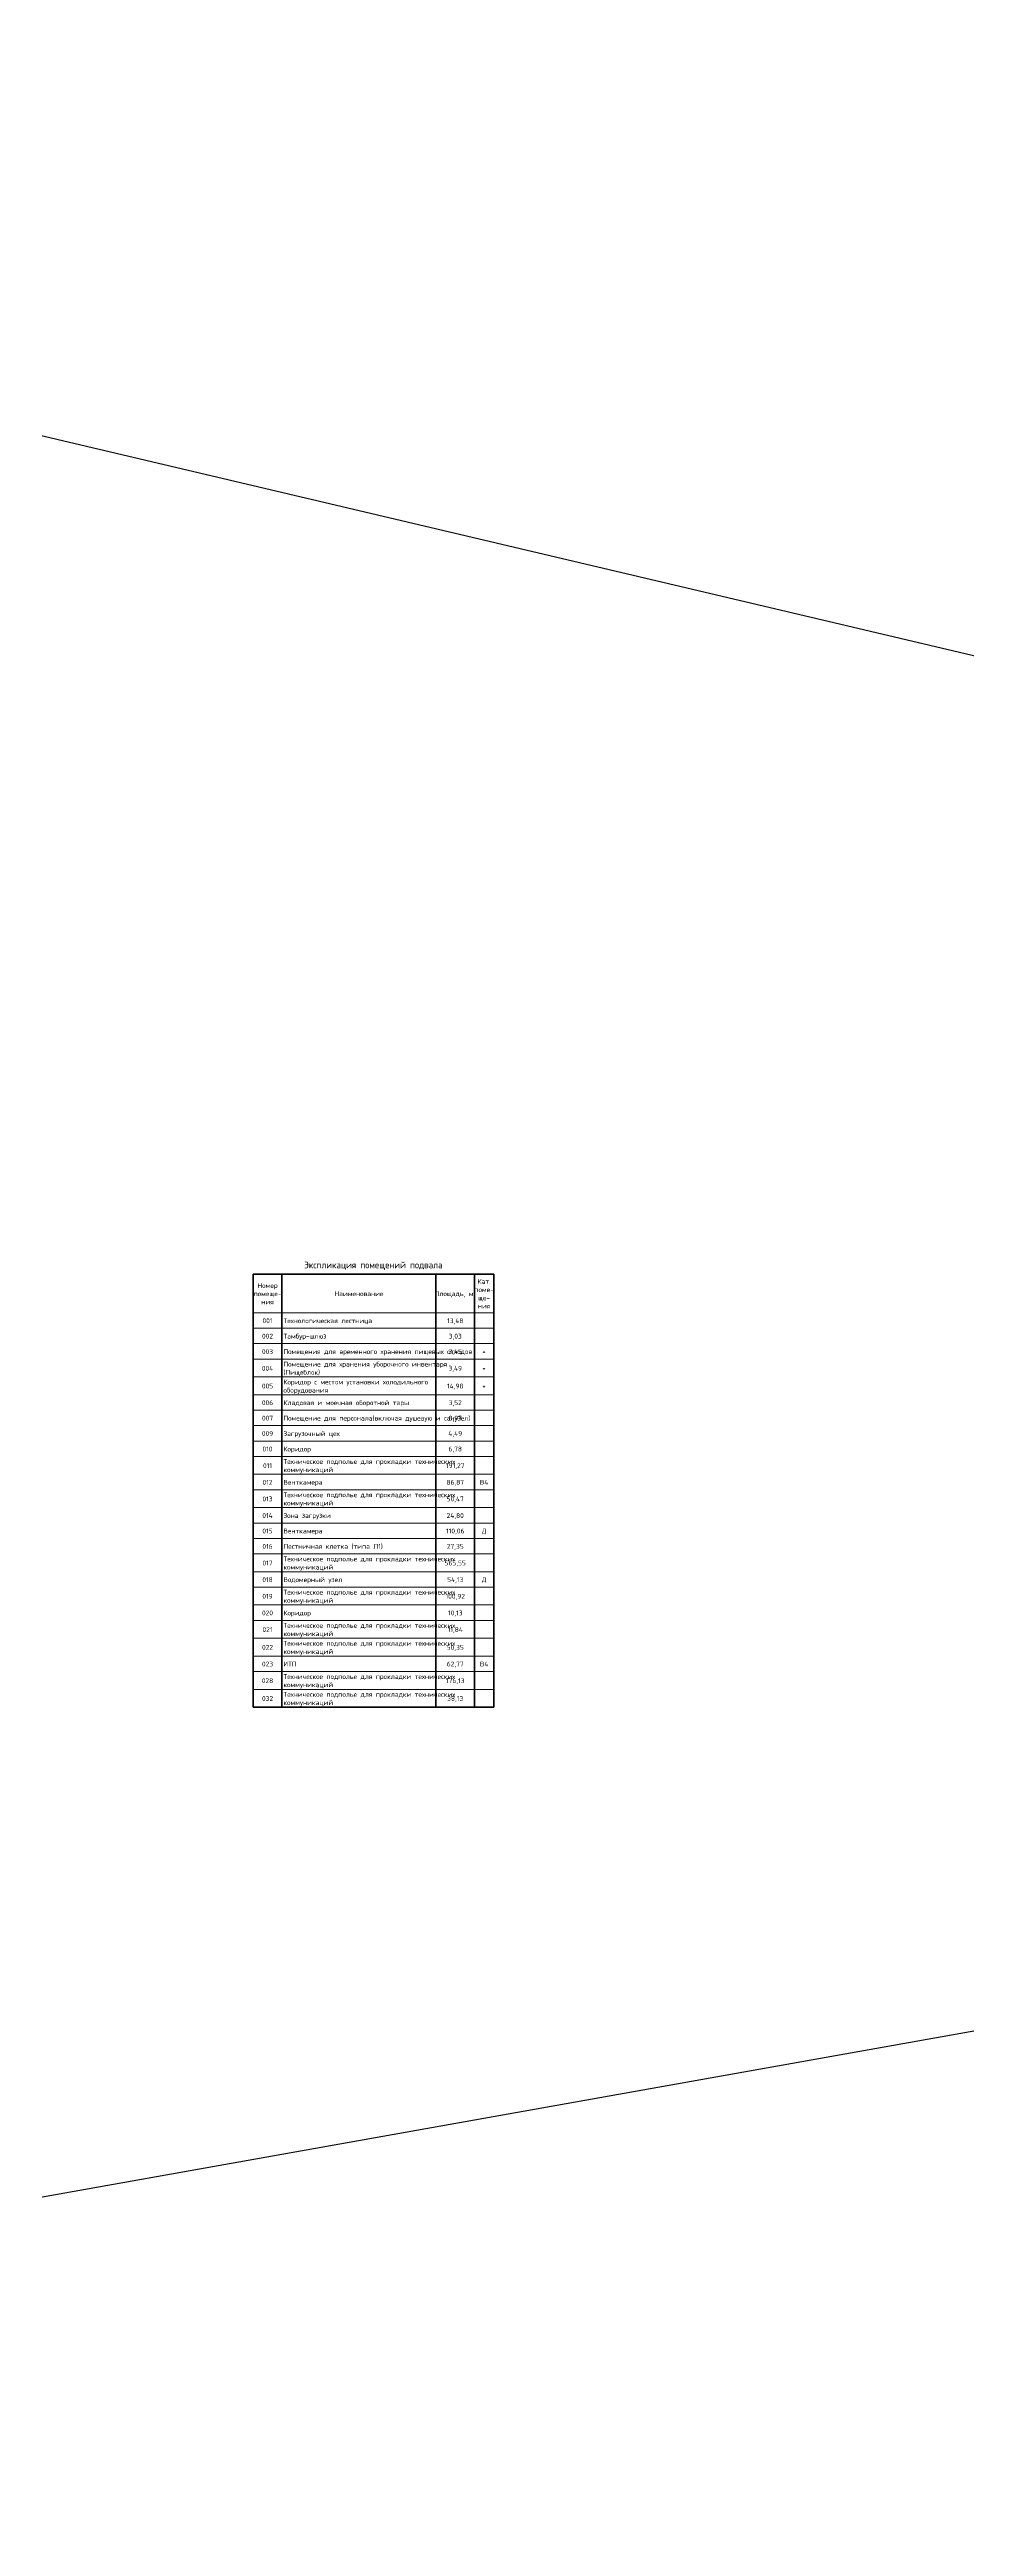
# Model space of a CAD drawing. Header units: millimetres. Extents: x -695119 to 412940, y -249585 to 622758.
# Drawn here: x -270741 to -223117, y 494019 to 622758 of the extents above; entities that cross this region are included whole.
import ezdxf

# ---------------------------------------------------------------- set-up
doc = ezdxf.new("R2010")
doc.units = ezdxf.units.MM
for name, color, linetype, lineweight in [('_Схема', 5, 'Continuous', 30), ('Графика спецификации', 7, 'Continuous', 20), ('Линии', 7, 'Continuous', 9), ('Тонкие линии', 7, 'Continuous', 18)]:
    doc.layers.add(name, color=color, linetype=linetype, lineweight=lineweight)
doc.styles.add('GOST Common_3', font='', dxfattribs={"height": 3.5})
doc.styles.add('GOST Common_4', font='', dxfattribs={"height": 7})
doc.styles.get('GOST Common_3').set_extended_font_data('GOST type B')
doc.styles.get('GOST Common_4').set_extended_font_data('GOST type B')

msp = doc.modelspace()

# ---------------------------------------------------------------- linework, layer by layer
at = {"layer": '_Схема', "color": 5}
for p, q in [((-356137.271, 622757.974), (189125.193, 494018.926)), ((198461.879, 594771.226), (-341938.82, 498529.94))]:
    msp.add_line(p, q, dxfattribs=at)
at = {"layer": 'Линии', "lineweight": 50}
for p, q in [((-260170.214, 559103.481), (-260170.214, 557098.879)), ((-260170.214, 559103.481), (-247669.373, 559103.481)), ((-258670.214, 559103.481), (-258670.214, 557098.879)), ((-250670.214, 559103.481), (-250670.214, 557098.879)), ((-248670.214, 559103.481), (-248670.214, 557098.879)), ((-247670.214, 559103.481), (-247670.214, 557098.879)), ((-260170.214, 557098.879), (-260170.214, 556297.038)), ((-260170.214, 556297.038), (-260170.214, 555495.198)), ((-258670.214, 557098.879), (-258670.214, 556297.038)), ((-258670.214, 556297.038), (-258670.214, 555495.198)), ((-250670.214, 557098.879), (-250670.214, 556297.038)), ((-250670.214, 556297.038), (-250670.214, 555495.198)), ((-248670.214, 557098.879), (-248670.214, 556297.038)), ((-248670.214, 556297.038), (-248670.214, 555495.198)), ((-247670.214, 557098.879), (-247670.214, 556297.038)), ((-247670.214, 556297.038), (-247670.214, 555495.198)), ((-260170.214, 555495.198), (-260170.214, 554693.357)), ((-258670.214, 555495.198), (-258670.214, 554693.357)), ((-250670.214, 555495.198), (-250670.214, 554693.357)), ((-248670.214, 555495.198), (-248670.214, 554693.357)), ((-247670.214, 555495.198), (-247670.214, 554693.357)), ((-260170.214, 554693.357), (-260170.214, 553766.056)), ((-260170.214, 553766.056), (-260170.214, 552838.755)), ((-258670.214, 554693.357), (-258670.214, 553766.056)), ((-258670.214, 553766.056), (-258670.214, 552838.755)), ((-250670.214, 554693.357), (-250670.214, 553766.056)), ((-250670.214, 553766.056), (-250670.214, 552838.755)), ((-248670.214, 554693.357), (-248670.214, 553766.056)), ((-248670.214, 553766.056), (-248670.214, 552838.755)), ((-247670.214, 554693.357), (-247670.214, 553766.056)), ((-247670.214, 553766.056), (-247670.214, 552838.755)), ((-260170.214, 552838.755), (-260170.214, 552036.915)), ((-258670.214, 552838.755), (-258670.214, 552036.915)), ((-250670.214, 552838.755), (-250670.214, 552036.915)), ((-248670.214, 552838.755), (-248670.214, 552036.915)), ((-247670.214, 552838.755), (-247670.214, 552036.915)), ((-260170.214, 552036.915), (-260170.214, 551235.074)), ((-260170.214, 551235.074), (-260170.214, 550433.233)), ((-258670.214, 552036.915), (-258670.214, 551235.074)), ((-258670.214, 551235.074), (-258670.214, 550433.233)), ((-250670.214, 552036.915), (-250670.214, 551235.074)), ((-250670.214, 551235.074), (-250670.214, 550433.233)), ((-248670.214, 552036.915), (-248670.214, 551235.074)), ((-248670.214, 551235.074), (-248670.214, 550433.233)), ((-247670.214, 552036.915), (-247670.214, 551235.074)), ((-247670.214, 551235.074), (-247670.214, 550433.233)), ((-260170.214, 550433.233), (-260170.214, 549631.393)), ((-258670.214, 550433.233), (-258670.214, 549631.393)), ((-250670.214, 550433.233), (-250670.214, 549631.393)), ((-248670.214, 550433.233), (-248670.214, 549631.393)), ((-247670.214, 550433.233), (-247670.214, 549631.393)), ((-260170.214, 549631.393), (-260170.214, 548704.092)), ((-260170.214, 548704.092), (-260170.214, 547902.251)), ((-258670.214, 549631.393), (-258670.214, 548704.092)), ((-258670.214, 548704.092), (-258670.214, 547902.251)), ((-250670.214, 549631.393), (-250670.214, 548704.092)), ((-250670.214, 548704.092), (-250670.214, 547902.251)), ((-248670.214, 549631.393), (-248670.214, 548704.092)), ((-248670.214, 548704.092), (-248670.214, 547902.251)), ((-247670.214, 549631.393), (-247670.214, 548704.092)), ((-247670.214, 548704.092), (-247670.214, 547902.251)), ((-260170.214, 547902.251), (-260170.214, 546974.95)), ((-258670.214, 547902.251), (-258670.214, 546974.95)), ((-250670.214, 547902.251), (-250670.214, 546974.95)), ((-248670.214, 547902.251), (-248670.214, 546974.95)), ((-247670.214, 547902.251), (-247670.214, 546974.95)), ((-260170.214, 546974.95), (-260170.214, 546173.11)), ((-260170.214, 546173.11), (-260170.214, 545371.269)), ((-258670.214, 546974.95), (-258670.214, 546173.11)), ((-258670.214, 546173.11), (-258670.214, 545371.269)), ((-250670.214, 546974.95), (-250670.214, 546173.11)), ((-250670.214, 546173.11), (-250670.214, 545371.269)), ((-248670.214, 546974.95), (-248670.214, 546173.11)), ((-248670.214, 546173.11), (-248670.214, 545371.269)), ((-247670.214, 546974.95), (-247670.214, 546173.11)), ((-247670.214, 546173.11), (-247670.214, 545371.269)), ((-260170.214, 545371.269), (-260170.214, 544569.428)), ((-260170.214, 544569.428), (-260170.214, 543642.127)), ((-258670.214, 545371.269), (-258670.214, 544569.428)), ((-258670.214, 544569.428), (-258670.214, 543642.127)), ((-250670.214, 545371.269), (-250670.214, 544569.428)), ((-250670.214, 544569.428), (-250670.214, 543642.127)), ((-248670.214, 545371.269), (-248670.214, 544569.428)), ((-248670.214, 544569.428), (-248670.214, 543642.127)), ((-247670.214, 545371.269), (-247670.214, 544569.428)), ((-247670.214, 544569.428), (-247670.214, 543642.127)), ((-260170.214, 543642.127), (-260170.214, 542840.287)), ((-258670.214, 543642.127), (-258670.214, 542840.287)), ((-250670.214, 543642.127), (-250670.214, 542840.287)), ((-248670.214, 543642.127), (-248670.214, 542840.287)), ((-247670.214, 543642.127), (-247670.214, 542840.287)), ((-260170.214, 542840.287), (-260170.214, 541912.986)), ((-258670.214, 542840.287), (-258670.214, 541912.986)), ((-250670.214, 542840.287), (-250670.214, 541912.986)), ((-248670.214, 542840.287), (-248670.214, 541912.986)), ((-247670.214, 542840.287), (-247670.214, 541912.986)), ((-260170.214, 541912.986), (-260170.214, 541111.145)), ((-260170.214, 541111.145), (-260170.214, 540183.844)), ((-258670.214, 541912.986), (-258670.214, 541111.145)), ((-258670.214, 541111.145), (-258670.214, 540183.844)), ((-250670.214, 541912.986), (-250670.214, 541111.145)), ((-250670.214, 541111.145), (-250670.214, 540183.844)), ((-248670.214, 541912.986), (-248670.214, 541111.145)), ((-248670.214, 541111.145), (-248670.214, 540183.844)), ((-247670.214, 541912.986), (-247670.214, 541111.145)), ((-247670.214, 541111.145), (-247670.214, 540183.844)), ((-260170.214, 540183.844), (-260170.214, 539256.544)), ((-258670.214, 540183.844), (-258670.214, 539256.544)), ((-250670.214, 540183.844), (-250670.214, 539256.544)), ((-248670.214, 540183.844), (-248670.214, 539256.544)), ((-247670.214, 540183.844), (-247670.214, 539256.544)), ((-260170.214, 539256.544), (-260170.214, 538454.703)), ((-260170.214, 538454.703), (-260170.214, 537527.402)), ((-258670.214, 539256.544), (-258670.214, 538454.703)), ((-258670.214, 538454.703), (-258670.214, 537527.402)), ((-250670.214, 539256.544), (-250670.214, 538454.703)), ((-250670.214, 538454.703), (-250670.214, 537527.402)), ((-248670.214, 539256.544), (-248670.214, 538454.703)), ((-248670.214, 538454.703), (-248670.214, 537527.402)), ((-247670.214, 539256.544), (-247670.214, 538454.703)), ((-247670.214, 538454.703), (-247670.214, 537527.402)), ((-260170.214, 537527.402), (-260170.214, 536600.101)), ((-258670.214, 537527.402), (-258670.214, 536600.101)), ((-250670.214, 537527.402), (-250670.214, 536600.101)), ((-248670.214, 537527.402), (-248670.214, 536600.101)), ((-247670.214, 537527.402), (-247670.214, 536600.101)), ((-258670.214, 536600.101), (-260170.214, 536600.101)), ((-250670.214, 536600.101), (-258670.214, 536600.101)), ((-248670.214, 536600.101), (-250670.214, 536600.101)), ((-247670.214, 536600.101), (-248670.214, 536600.101))]:
    msp.add_line(p, q, dxfattribs=at)
at = {"layer": 'Линии', "lineweight": 20}
for p, q in [((-258670.214, 557098.879), (-260170.214, 557098.879)), ((-258670.214, 556297.038), (-260170.214, 556297.038)), ((-250670.214, 557098.879), (-258670.214, 557098.879)), ((-250670.214, 556297.038), (-258670.214, 556297.038)), ((-248670.214, 557098.879), (-250670.214, 557098.879)), ((-248670.214, 556297.038), (-250670.214, 556297.038)), ((-247670.214, 557098.879), (-248670.214, 557098.879)), ((-247670.214, 556297.038), (-248670.214, 556297.038)), ((-258670.214, 555495.198), (-260170.214, 555495.198)), ((-250670.214, 555495.198), (-258670.214, 555495.198)), ((-248670.214, 555495.198), (-250670.214, 555495.198)), ((-247670.214, 555495.198), (-248670.214, 555495.198)), ((-258670.214, 554693.357), (-260170.214, 554693.357)), ((-258670.214, 553766.056), (-260170.214, 553766.056)), ((-250670.214, 554693.357), (-258670.214, 554693.357)), ((-250670.214, 553766.056), (-258670.214, 553766.056)), ((-248670.214, 554693.357), (-250670.214, 554693.357)), ((-248670.214, 553766.056), (-250670.214, 553766.056)), ((-247670.214, 554693.357), (-248670.214, 554693.357)), ((-247670.214, 553766.056), (-248670.214, 553766.056)), ((-258670.214, 552838.755), (-260170.214, 552838.755)), ((-250670.214, 552838.755), (-258670.214, 552838.755)), ((-248670.214, 552838.755), (-250670.214, 552838.755)), ((-247670.214, 552838.755), (-248670.214, 552838.755)), ((-258670.214, 552036.915), (-260170.214, 552036.915)), ((-258670.214, 551235.074), (-260170.214, 551235.074)), ((-250670.214, 552036.915), (-258670.214, 552036.915)), ((-250670.214, 551235.074), (-258670.214, 551235.074)), ((-248670.214, 552036.915), (-250670.214, 552036.915)), ((-248670.214, 551235.074), (-250670.214, 551235.074)), ((-247670.214, 552036.915), (-248670.214, 552036.915)), ((-247670.214, 551235.074), (-248670.214, 551235.074)), ((-258670.214, 550433.233), (-260170.214, 550433.233)), ((-250670.214, 550433.233), (-258670.214, 550433.233)), ((-248670.214, 550433.233), (-250670.214, 550433.233)), ((-247670.214, 550433.233), (-248670.214, 550433.233)), ((-258670.214, 549631.393), (-260170.214, 549631.393)), ((-258670.214, 548704.092), (-260170.214, 548704.092)), ((-250670.214, 549631.393), (-258670.214, 549631.393)), ((-250670.214, 548704.092), (-258670.214, 548704.092)), ((-248670.214, 549631.393), (-250670.214, 549631.393)), ((-248670.214, 548704.092), (-250670.214, 548704.092)), ((-247670.214, 549631.393), (-248670.214, 549631.393)), ((-247670.214, 548704.092), (-248670.214, 548704.092)), ((-258670.214, 547902.251), (-260170.214, 547902.251)), ((-250670.214, 547902.251), (-258670.214, 547902.251)), ((-248670.214, 547902.251), (-250670.214, 547902.251)), ((-247670.214, 547902.251), (-248670.214, 547902.251)), ((-258670.214, 546974.95), (-260170.214, 546974.95)), ((-258670.214, 546173.11), (-260170.214, 546173.11)), ((-250670.214, 546974.95), (-258670.214, 546974.95)), ((-250670.214, 546173.11), (-258670.214, 546173.11)), ((-248670.214, 546974.95), (-250670.214, 546974.95)), ((-248670.214, 546173.11), (-250670.214, 546173.11)), ((-247670.214, 546974.95), (-248670.214, 546974.95)), ((-247670.214, 546173.11), (-248670.214, 546173.11)), ((-258670.214, 545371.269), (-260170.214, 545371.269)), ((-258670.214, 544569.428), (-260170.214, 544569.428)), ((-250670.214, 545371.269), (-258670.214, 545371.269)), ((-250670.214, 544569.428), (-258670.214, 544569.428)), ((-248670.214, 545371.269), (-250670.214, 545371.269)), ((-248670.214, 544569.428), (-250670.214, 544569.428)), ((-247670.214, 545371.269), (-248670.214, 545371.269)), ((-247670.214, 544569.428), (-248670.214, 544569.428)), ((-258670.214, 543642.127), (-260170.214, 543642.127)), ((-250670.214, 543642.127), (-258670.214, 543642.127)), ((-248670.214, 543642.127), (-250670.214, 543642.127)), ((-247670.214, 543642.127), (-248670.214, 543642.127)), ((-258670.214, 542840.287), (-260170.214, 542840.287)), ((-250670.214, 542840.287), (-258670.214, 542840.287)), ((-248670.214, 542840.287), (-250670.214, 542840.287)), ((-247670.214, 542840.287), (-248670.214, 542840.287)), ((-258670.214, 541912.986), (-260170.214, 541912.986)), ((-258670.214, 541111.145), (-260170.214, 541111.145)), ((-250670.214, 541912.986), (-258670.214, 541912.986)), ((-250670.214, 541111.145), (-258670.214, 541111.145)), ((-248670.214, 541912.986), (-250670.214, 541912.986)), ((-248670.214, 541111.145), (-250670.214, 541111.145)), ((-247670.214, 541912.986), (-248670.214, 541912.986)), ((-247670.214, 541111.145), (-248670.214, 541111.145)), ((-258670.214, 540183.844), (-260170.214, 540183.844)), ((-250670.214, 540183.844), (-258670.214, 540183.844)), ((-248670.214, 540183.844), (-250670.214, 540183.844)), ((-247670.214, 540183.844), (-248670.214, 540183.844)), ((-258670.214, 539256.544), (-260170.214, 539256.544)), ((-258670.214, 538454.703), (-260170.214, 538454.703)), ((-250670.214, 539256.544), (-258670.214, 539256.544)), ((-250670.214, 538454.703), (-258670.214, 538454.703)), ((-248670.214, 539256.544), (-250670.214, 539256.544)), ((-248670.214, 538454.703), (-250670.214, 538454.703)), ((-247670.214, 539256.544), (-248670.214, 539256.544)), ((-247670.214, 538454.703), (-248670.214, 538454.703)), ((-258670.214, 537527.402), (-260170.214, 537527.402)), ((-250670.214, 537527.402), (-258670.214, 537527.402)), ((-248670.214, 537527.402), (-250670.214, 537527.402)), ((-247670.214, 537527.402), (-248670.214, 537527.402))]:
    msp.add_line(p, q, dxfattribs=at)
at = {"layer": 'Тонкие линии', "lineweight": 20}
msp.add_line((-247669.373, 559103.481), (-247669.373, 557098.879), dxfattribs=at)

# ---------------------------------------------------------------- texts
at = {"layer": 'Графика спецификации', "line_spacing_factor": 1.022761}
for s, insert, char_height, width, attachment_point, style in [('Экспликация помещений подвала', (-253919.793, 559762.565), 350, 7640.41386, 2, 'GOST Common_4'), ('Кат.\\Pпоме-\\Pще-\\Pния', (-248170.214, 558854.037), 250, 962.44692, 2, 'GOST Common_3'), ('Номер\\Pпомеще-\\Pния', (-259420.214, 558640.962), 250, 1418.02524, 2, 'GOST Common_3'), ('Наименование', (-254670.214, 558214.812), 250, 2353.31849, 2, 'GOST Common_3'), ('Площадь, м\\fGOST Common|b0|i0|c238|p34|;\\W.9;²', (-249670.214, 558214.812), 250, 2009.37194, 2, 'GOST Common_3'), ('001', (-259420.214, 556811.591), 250, 509.88567, 2, 'GOST Common_3'), ('Технологическая лестница', (-258595.214, 556811.591), 250, 4510.5271, 1, 'GOST Common_3'), ('13,48', (-249670.214, 556811.591), 250, 817.62732, 2, 'GOST Common_3'), ('003', (-259420.214, 555207.909), 250, 561.17595, 2, 'GOST Common_3'), ('002', (-259420.214, 556009.75), 250, 561.17595, 2, 'GOST Common_3'), ('Тамбур-шлюз', (-258595.214, 556009.75), 250, 2223.58426, 1, 'GOST Common_3'), ('Помещения для временного хранения пищевых отходов', (-258595.214, 555207.909), 250, 9051.22494, 1, 'GOST Common_3'), ('3,45', (-249670.214, 555207.909), 250, 681.85895, 2, 'GOST Common_3'), ('3,03', (-249670.214, 556009.75), 250, 654.70527, 2, 'GOST Common_3'), ('\\fGOST Common|b0|i0|c204|p34|;\\W.9;*', (-248170.214, 555207.909), 250, 184.04157, 2, 'GOST Common_3'), ('004', (-259420.214, 554343.338), 250, 588.32962, 2, 'GOST Common_3'), ('Коридор с местом установки холодильного\\Pоборудования', (-258595.214, 553629.113), 250, 7065.98961, 1, 'GOST Common_3'), ('Помещение для хранения уборочного инвентаря\\P(Пищеблок)', (-258595.214, 554556.414), 250, 7913.78768, 1, 'GOST Common_3'), ('3,49', (-249670.214, 554343.338), 250, 681.85895, 2, 'GOST Common_3'), ('\\fGOST Common|b0|i0|c204|p34|;\\W.9;*', (-248170.214, 554343.338), 250, 184.04157, 2, 'GOST Common_3'), ('005', (-259420.214, 553416.038), 250, 561.17595, 2, 'GOST Common_3'), ('006', (-259420.214, 552551.467), 250, 561.17595, 2, 'GOST Common_3'), ('Кладовая и моечная оборотной тары', (-258595.214, 552551.467), 250, 6097.50854, 1, 'GOST Common_3'), ('14,98', (-249670.214, 553416.038), 250, 817.62732, 2, 'GOST Common_3'), ('3,52', (-249670.214, 552551.467), 250, 654.70527, 2, 'GOST Common_3'), ('\\fGOST Common|b0|i0|c204|p34|;\\W.9;*', (-248170.214, 553416.038), 250, 184.04157, 2, 'GOST Common_3'), ('007', (-259420.214, 551749.626), 250, 561.17595, 2, 'GOST Common_3'), ('Помещение для персонала(включая душевую и санузел)', (-258595.214, 551749.626), 250, 9051.22494, 1, 'GOST Common_3'), ('8,97', (-249670.214, 551749.626), 250, 654.70527, 2, 'GOST Common_3'), ('009', (-259420.214, 550947.786), 250, 561.17595, 2, 'GOST Common_3'), ('010', (-259420.214, 550145.945), 250, 509.88567, 2, 'GOST Common_3'), ('Загрузочный цех', (-258595.214, 550947.786), 250, 2796.82851, 1, 'GOST Common_3'), ('Коридор', (-258595.214, 550145.945), 250, 1336.56422, 1, 'GOST Common_3'), ('4,49', (-249670.214, 550947.786), 250, 709.01262, 2, 'GOST Common_3'), ('6,78', (-249670.214, 550145.945), 250, 654.70527, 2, 'GOST Common_3'), ('011', (-259420.214, 549281.374), 250, 458.5954, 2, 'GOST Common_3'), ('Техническое подполье для прокладки технических\\Pкоммуникаций', (-258595.214, 549494.449), 250, 8290.92205, 1, 'GOST Common_3'), ('191,27', (-249670.214, 549281.374), 250, 926.24202, 2, 'GOST Common_3'), ('013', (-259420.214, 547552.233), 250, 509.88567, 2, 'GOST Common_3'), ('012', (-259420.214, 548416.803), 250, 509.88567, 2, 'GOST Common_3'), ('Техническое подполье для прокладки технических\\Pкоммуникаций', (-258595.214, 547765.308), 250, 8290.92205, 1, 'GOST Common_3'), ('Венткамера', (-258595.214, 548416.803), 250, 2033.50854, 1, 'GOST Common_3'), ('86,87', (-249670.214, 548416.803), 250, 841.76392, 2, 'GOST Common_3'), ('50,47', (-249670.214, 547552.233), 250, 868.91759, 2, 'GOST Common_3'), ('В4', (-248170.214, 548416.803), 250, 428.42465, 2, 'GOST Common_3'), ('014', (-259420.214, 546687.662), 250, 537.03935, 2, 'GOST Common_3'), ('015', (-259420.214, 545885.821), 250, 509.88567, 2, 'GOST Common_3'), ('Зона загрузки', (-258595.214, 546687.662), 250, 2383.48924, 1, 'GOST Common_3'), ('Венткамера', (-258595.214, 545885.821), 250, 2033.50854, 1, 'GOST Common_3'), ('110,06', (-249670.214, 545885.821), 250, 926.24202, 2, 'GOST Common_3'), ('24,80', (-249670.214, 546687.662), 250, 868.91759, 2, 'GOST Common_3'), ('\\fGOST Common|b0|i0|c204|p34|;\\W.9;Д', (-248170.214, 545885.821), 250, 241.366, 2, 'GOST Common_3'), ('016', (-259420.214, 545083.98), 250, 509.88567, 2, 'GOST Common_3'), ('Лестничная клетка (типа Л1)', (-258595.214, 545083.98), 250, 4836.3712, 1, 'GOST Common_3'), ('27,35', (-249670.214, 545083.98), 250, 841.76392, 2, 'GOST Common_3'), ('018', (-259420.214, 543354.839), 250, 509.88567, 2, 'GOST Common_3'), ('017', (-259420.214, 544219.41), 250, 509.88567, 2, 'GOST Common_3'), ('Техническое подполье для прокладки технических\\Pкоммуникаций', (-258595.214, 544432.485), 250, 8290.92205, 1, 'GOST Common_3'), ('Водомерный узел', (-258595.214, 543354.839), 250, 2781.74313, 1, 'GOST Common_3'), ('565,55', (-249670.214, 544219.41), 250, 1028.82257, 2, 'GOST Common_3'), ('54,13', (-249670.214, 543354.839), 250, 817.62732, 2, 'GOST Common_3'), ('\\fGOST Common|b0|i0|c204|p34|;\\W.9;Д', (-248170.214, 543354.839), 250, 241.366, 2, 'GOST Common_3'), ('019', (-259420.214, 542490.268), 250, 509.88567, 2, 'GOST Common_3'), ('Техническое подполье для прокладки технических\\Pкоммуникаций', (-258595.214, 542703.343), 250, 8290.92205, 1, 'GOST Common_3'), ('100,92', (-249670.214, 542490.268), 250, 977.53229, 2, 'GOST Common_3'), ('020', (-259420.214, 541625.697), 250, 561.17595, 2, 'GOST Common_3'), ('021', (-259420.214, 540761.127), 250, 509.88567, 2, 'GOST Common_3'), ('Техническое подполье для прокладки технических\\Pкоммуникаций', (-258595.214, 540974.202), 250, 8290.92205, 1, 'GOST Common_3'), ('Коридор', (-258595.214, 541625.697), 250, 1336.56422, 1, 'GOST Common_3'), ('11,84', (-249670.214, 540761.127), 250, 766.33705, 2, 'GOST Common_3'), ('10,13', (-249670.214, 541625.697), 250, 739.18337, 2, 'GOST Common_3'), ('022', (-259420.214, 539833.826), 250, 561.17595, 2, 'GOST Common_3'), ('Техническое подполье для прокладки технических\\Pкоммуникаций', (-258595.214, 540046.901), 250, 8290.92205, 1, 'GOST Common_3'), ('50,35', (-249670.214, 539833.826), 250, 841.76392, 2, 'GOST Common_3'), ('023', (-259420.214, 538969.255), 250, 561.17595, 2, 'GOST Common_3'), ('Техническое подполье для прокладки технических\\Pкоммуникаций', (-258595.214, 538317.759), 250, 8290.92205, 1, 'GOST Common_3'), ('ИТП', (-258595.214, 538969.255), 250, 642.63697, 1, 'GOST Common_3'), ('62,77', (-249670.214, 538969.255), 250, 841.76392, 2, 'GOST Common_3'), ('В4', (-248170.214, 538969.255), 250, 428.42465, 2, 'GOST Common_3'), ('028', (-259420.214, 538104.684), 250, 561.17595, 2, 'GOST Common_3'), ('032', (-259420.214, 537177.383), 250, 561.17595, 2, 'GOST Common_3'), ('Техническое подполье для прокладки технических\\Pкоммуникаций', (-258595.214, 537390.459), 250, 8290.92205, 1, 'GOST Common_3'), ('176,13', (-249670.214, 538104.684), 250, 926.24202, 2, 'GOST Common_3'), ('38,13', (-249670.214, 537177.383), 250, 790.47365, 2, 'GOST Common_3')]:
    msp.add_mtext(s, dxfattribs=dict(at, insert=insert, char_height=char_height, width=width, attachment_point=attachment_point, style=style))

doc.saveas('drawing.dxf')
